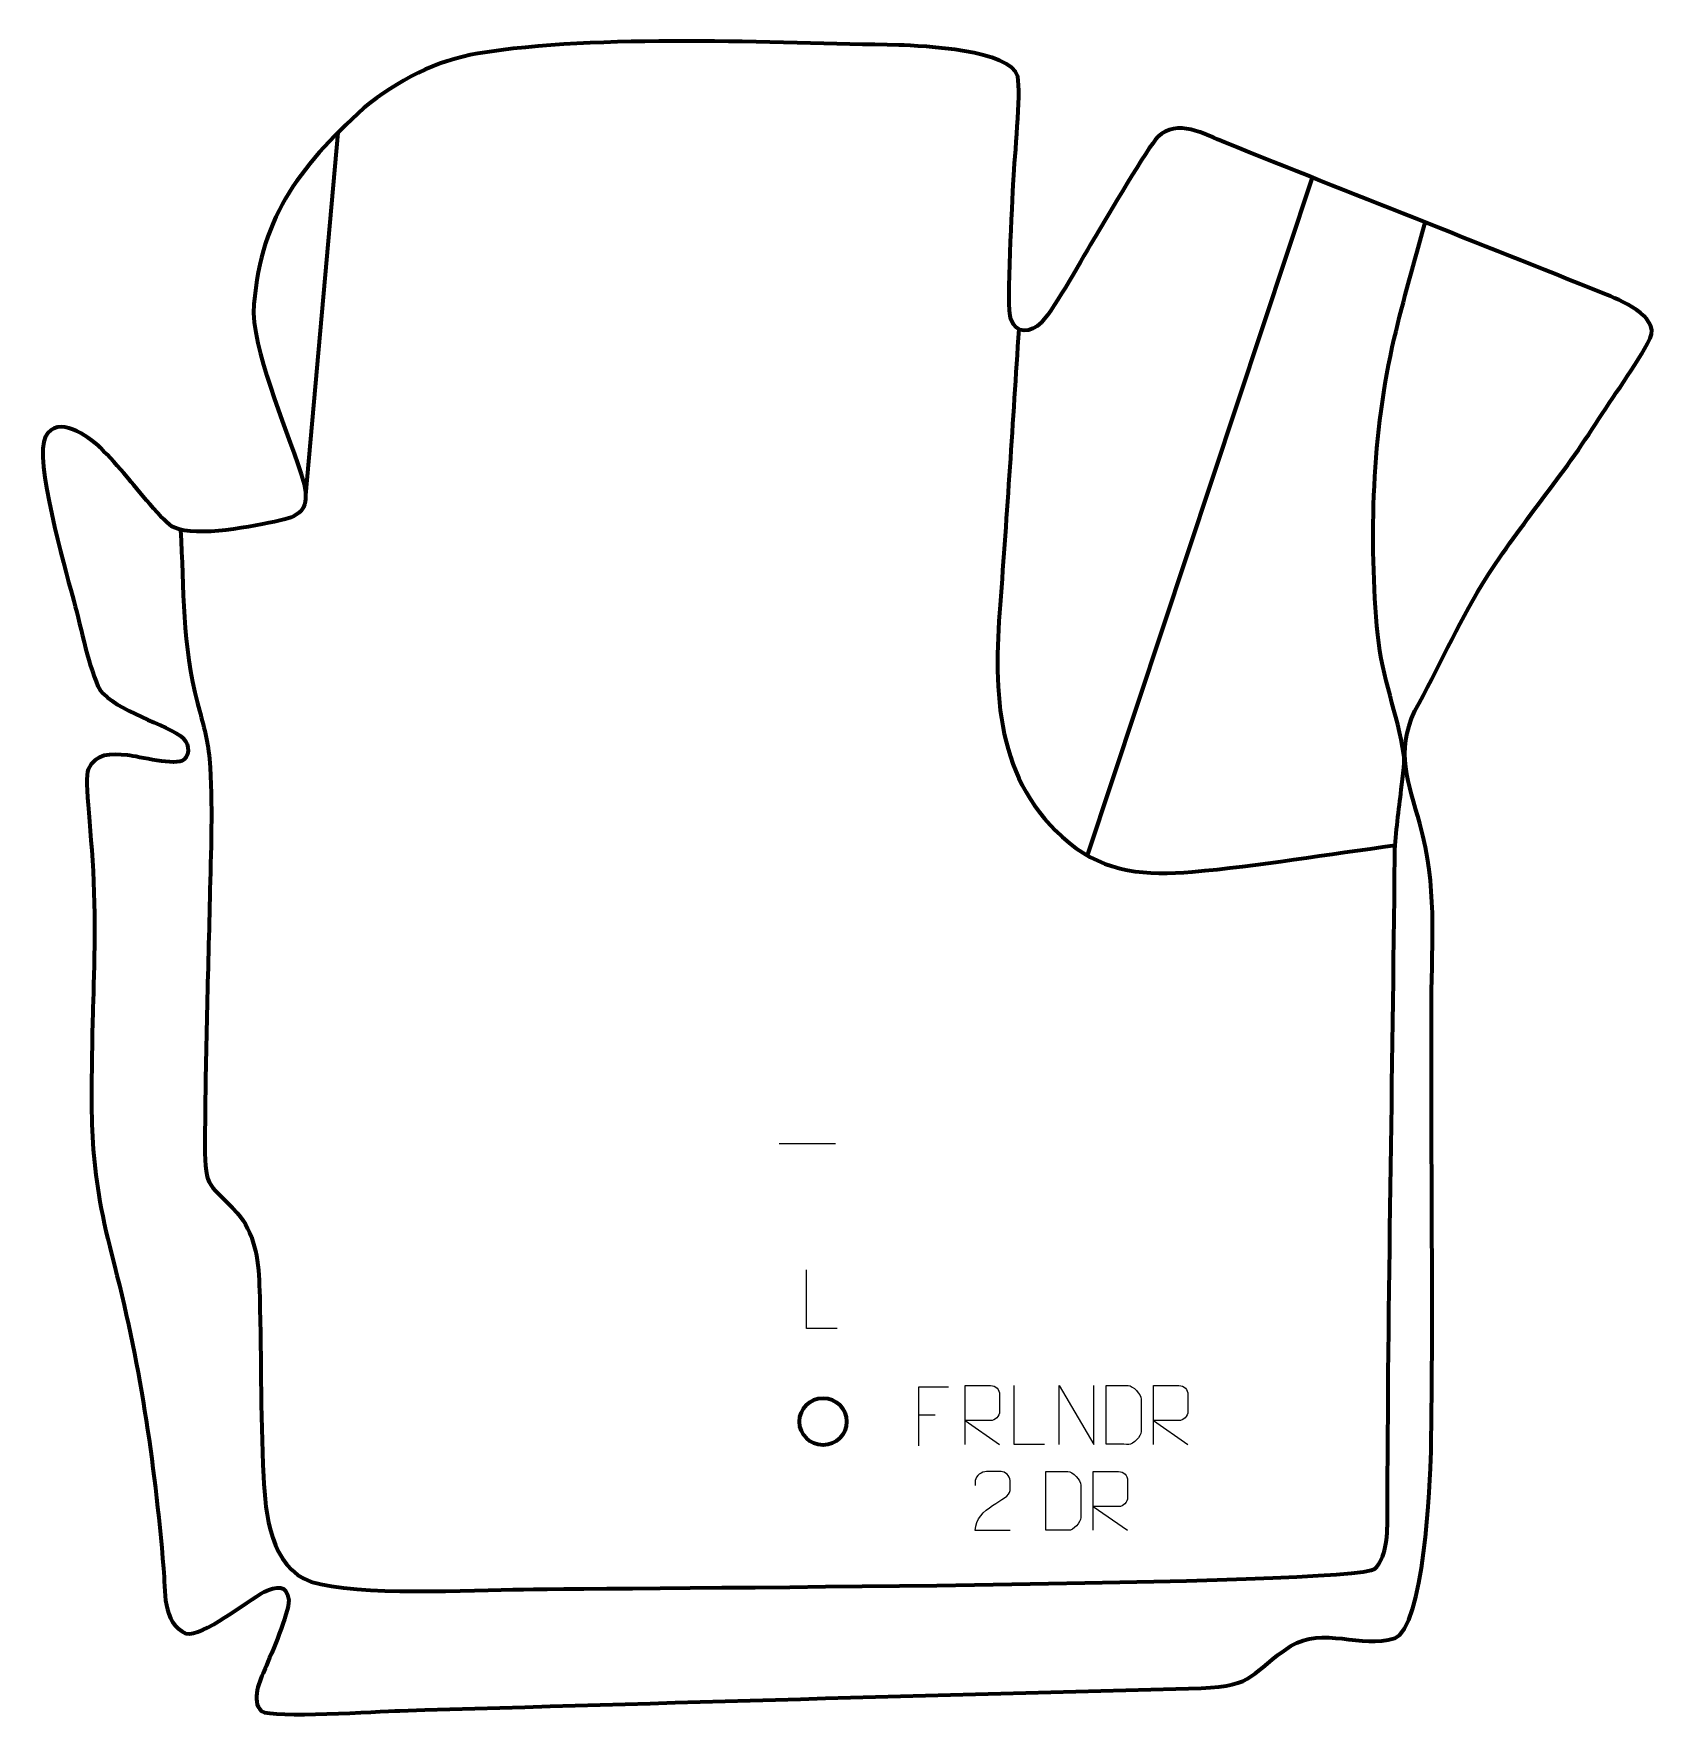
# Model space of a CAD drawing. Header units: millimetres. Extents: x 897 to 1588, y -5 to 711.
import ezdxf

# ---------------------------------------------------------------- set-up
doc = ezdxf.new("R2010")
doc.units = ezdxf.units.MM
doc.header["$MEASUREMENT"] = 0
doc.layers.add('layer 2', color=7, linetype='Continuous')
doc.layers.add('layer 3', color=7, linetype='Continuous')

msp = doc.modelspace()

# ---------------------------------------------------------------- linework, layer by layer
at = {"layer": 'layer 2', "color": 142, "lineweight": 200}
msp.add_ellipse((1232.7844, 121.5108), major_axis=(0, 10), ratio=1, dxfattribs=at)
at = {"layer": 'layer 2', "color": 142, "lineweight": 158}
for points in [[(1026.7235, 669.0168), (1026.7235, 669.0168), (1012.9784, 515.0521), (1012.9784, 515.0521)], [(1345.1039, 362.0184), (1345.1039, 362.0184), (1440.6674, 649.9488), (1440.6674, 649.9488)]]:
    msp.add_open_spline(points, degree=3, dxfattribs=at)
for points, knots in [([(959.8937, 500.3604), (961.2135, 475.5047), (960.5256, 450.8623), (967.0566, 426.6821), (967.0566, 426.6821), (969.2991, 418.3794), (971.2178, 411.6461), (972.2053, 402.9958), (972.2053, 402.9958), (973.6147, 384.1411), (972.6809, 363.0007), (972.2526, 343.9825), (972.2526, 343.9825), (971.4769, 308.9073), (970.2905, 273.9986), (970.19, 238.8902), (970.19, 238.8902), (970.1429, 219.617), (972.4604, 222.8142), (983.9047, 210.1395), (983.9047, 210.1395), (991.0636, 202.2111), (992.9378, 190.8462), (993.311, 179.4893), (993.311, 179.4893), (994.2015, 152.41), (993.7413, 125.5613), (995.0619, 98.1069), (995.0619, 98.1069), (995.8521, 82.4248), (998.0279, 59.5447), (1015.335, 53.4634), (1015.335, 53.4634), (1035.3195, 47.3935), (1082.9202, 49.8313), (1105.5943, 50.2365), (1105.5943, 50.2365), (1141.8953, 50.8221), (1459.3502, 51.9084), (1467.1807, 58.9813), (1467.1807, 58.9813), (1471.7103, 63.0727), (1472.5699, 72.1445), (1472.5808, 80.7664), (1472.5808, 80.7664), (1472.6997, 174.3564), (1474.8013, 267.8514), (1475.6407, 361.4354), (1475.6407, 361.4354), (1475.7144, 369.6612), (1477.3073, 380), (1478.1938, 388.3638), (1478.1938, 388.3638), (1478.5953, 392.1509), (1480.0379, 401.5804), (1479.5289, 404.7833), (1479.5289, 404.7833), (1476.7355, 422.3608), (1470.2919, 437.3604), (1468.4104, 455.6973), (1468.4104, 455.6973), (1464.5891, 496.6069), (1466.0655, 541.5583), (1475.4486, 581.6232), (1475.4486, 581.6232), (1479.321, 598.1584), (1484.0852, 614.5268), (1488.5609, 630.9149)], [0, 0, 0, 0, 0.05555556, 0.05555556, 0.05555556, 0.05555556, 0.11111111, 0.11111111, 0.11111111, 0.11111111, 0.16666667, 0.16666667, 0.16666667, 0.16666667, 0.22222222, 0.22222222, 0.22222222, 0.22222222, 0.27777778, 0.27777778, 0.27777778, 0.27777778, 0.33333333, 0.33333333, 0.33333333, 0.33333333, 0.38888889, 0.38888889, 0.38888889, 0.38888889, 0.44444444, 0.44444444, 0.44444444, 0.44444444, 0.5, 0.5, 0.5, 0.5, 0.55555556, 0.55555556, 0.55555556, 0.55555556, 0.61111111, 0.61111111, 0.61111111, 0.61111111, 0.66666667, 0.66666667, 0.66666667, 0.66666667, 0.72222222, 0.72222222, 0.72222222, 0.72222222, 0.77777778, 0.77777778, 0.77777778, 0.77777778, 0.83333333, 0.83333333, 0.83333333, 0.83333333, 0.88888889, 0.88888889, 0.88888889, 0.88888889, 1, 1, 1, 1]), ([(1315.9078, 585.5461), (1313.3873, 546.4809), (1310.9563, 507.5547), (1307.978, 468.5154), (1307.978, 468.5154), (1305.1321, 431.2116), (1305.8061, 393.3197), (1337.2704, 367.4097), (1337.2704, 367.4097), (1352.9404, 354.506), (1370.2454, 353.444), (1389.6367, 355.0605), (1389.6367, 355.0605), (1417.7921, 357.5481), (1447.6247, 362.59), (1475.8644, 366.3156)], [0, 0, 0, 0, 0.2, 0.2, 0.2, 0.2, 0.4, 0.4, 0.4, 0.4, 0.6, 0.6, 0.6, 0.6, 1, 1, 1, 1])]:
    msp.add_open_spline(points, degree=3, knots=knots, dxfattribs=at)
at = {"layer": 'layer 2', "color": 250, "lineweight": 9}
for points in [[(1214.0791, 239.6571), (1214.0791, 239.6571), (1238.0571, 239.6571), (1238.0571, 239.6571)], [(1273.2692, 124.3211), (1273.2692, 124.3211), (1280.4373, 124.3211), (1280.4373, 124.3211)]]:
    msp.add_open_spline(points, degree=3, dxfattribs=at)
for points, knots in [([(1238.7686, 161.0345), (1238.7686, 161.0345), (1225.8195, 161.0345), (1225.8195, 161.0345), (1225.8195, 161.0345), (1225.8195, 161.0345), (1225.8195, 185.9881), (1225.8195, 185.9881)], [0, 0, 0, 0, 0.33333333, 0.33333333, 0.33333333, 0.33333333, 1, 1, 1, 1]), ([(1286.1432, 136.2008), (1286.1432, 136.2008), (1273.2692, 136.2008), (1273.2692, 136.2008), (1273.2692, 136.2008), (1273.2692, 136.2008), (1273.2692, 111.2472), (1273.2692, 111.2472)], [0, 0, 0, 0, 0.33333333, 0.33333333, 0.33333333, 0.33333333, 1, 1, 1, 1]), ([(1293.1053, 111.8444), (1293.1053, 111.8444), (1293.1053, 136.7979), (1293.1053, 136.7979), (1293.1053, 136.7979), (1296.7001, 136.7979), (1300.2956, 136.7979), (1303.8908, 136.7979), (1303.8908, 136.7979), (1306.2161, 136.7602), (1307.7734, 135.2702), (1307.7693, 132.9038), (1307.7693, 132.9038), (1307.7689, 130.8683), (1307.7689, 127.8089), (1307.7693, 125.7729), (1307.7693, 125.7729), (1307.7628, 123.8974), (1305.9505, 121.9556), (1303.941, 121.9365), (1303.941, 121.9365), (1303.941, 121.9365), (1293.1053, 121.9365), (1293.1053, 121.9365), (1293.1053, 121.9365), (1293.1053, 121.9365), (1307.76, 111.8444), (1307.76, 111.8444)], [0, 0, 0, 0, 0.125, 0.125, 0.125, 0.125, 0.25, 0.25, 0.25, 0.25, 0.375, 0.375, 0.375, 0.375, 0.5, 0.5, 0.5, 0.5, 0.625, 0.625, 0.625, 0.625, 0.75, 0.75, 0.75, 0.75, 1, 1, 1, 1]), ([(1326.9119, 111.8443), (1326.9119, 111.8443), (1313.9628, 111.8443), (1313.9628, 111.8443), (1313.9628, 111.8443), (1313.9628, 111.8443), (1313.9628, 136.7979), (1313.9628, 136.7979)], [0, 0, 0, 0, 0.33333333, 0.33333333, 0.33333333, 0.33333333, 1, 1, 1, 1]), ([(1333.1099, 111.8444), (1333.1099, 111.8444), (1333.1099, 136.7979), (1333.1099, 136.7979), (1333.1099, 136.7979), (1333.1099, 136.7979), (1347.7647, 111.8444), (1347.7647, 111.8444), (1347.7647, 111.8444), (1347.7647, 111.8444), (1347.7647, 136.7979), (1347.7647, 136.7979)], [0, 0, 0, 0, 0.25, 0.25, 0.25, 0.25, 0.5, 0.5, 0.5, 0.5, 1, 1, 1, 1]), ([(1353.045, 111.8725), (1355.3768, 111.8729), (1360.327, 111.8489), (1362.6585, 111.8486), (1362.6585, 111.8486), (1364.5835, 111.7432), (1367.9021, 115.2848), (1367.8909, 117.3021), (1367.8909, 117.3021), (1367.8905, 123.0722), (1367.8905, 125.2419), (1367.8909, 131.0112), (1367.8909, 131.0112), (1367.8866, 133.1493), (1364.5121, 136.8094), (1362.3597, 136.7959), (1362.3597, 136.7959), (1360.034, 136.7959), (1355.3097, 136.7959), (1352.9836, 136.7959), (1352.9836, 136.7959), (1352.984, 131.049), (1353.0453, 117.6198), (1353.045, 111.8725)], [0, 0, 0, 0, 0.14285714, 0.14285714, 0.14285714, 0.14285714, 0.28571429, 0.28571429, 0.28571429, 0.28571429, 0.42857143, 0.42857143, 0.42857143, 0.42857143, 0.57142857, 0.57142857, 0.57142857, 0.57142857, 0.71428571, 0.71428571, 0.71428571, 0.71428571, 1, 1, 1, 1]), ([(1373.1053, 111.8444), (1373.1053, 111.8444), (1373.1053, 136.7979), (1373.1053, 136.7979), (1373.1053, 136.7979), (1376.7001, 136.7979), (1380.2956, 136.7979), (1383.8908, 136.7979), (1383.8908, 136.7979), (1386.2161, 136.7602), (1387.7734, 135.2702), (1387.7693, 132.9038), (1387.7693, 132.9038), (1387.7689, 130.8683), (1387.7689, 127.8089), (1387.7693, 125.7729), (1387.7693, 125.7729), (1387.7628, 123.8974), (1385.9505, 121.9556), (1383.941, 121.9365), (1383.941, 121.9365), (1383.941, 121.9365), (1373.1053, 121.9365), (1373.1053, 121.9365), (1373.1053, 121.9365), (1373.1053, 121.9365), (1387.76, 111.8444), (1387.76, 111.8444)], [0, 0, 0, 0, 0.125, 0.125, 0.125, 0.125, 0.25, 0.25, 0.25, 0.25, 0.375, 0.375, 0.375, 0.375, 0.5, 0.5, 0.5, 0.5, 0.625, 0.625, 0.625, 0.625, 0.75, 0.75, 0.75, 0.75, 1, 1, 1, 1]), ([(1312.209, 75.3129), (1307.2946, 75.3132), (1302.3802, 75.3132), (1297.4661, 75.3129), (1297.4661, 75.3129), (1297.4661, 85.2452), (1312.1171, 87.8864), (1312.209, 92.1967), (1312.209, 92.1967), (1312.2087, 93.6208), (1312.2087, 95.0445), (1312.209, 96.4678), (1312.209, 96.4678), (1312.1921, 98.5449), (1310.0693, 100.2697), (1308.3983, 100.287), (1308.3983, 100.287), (1306.3251, 100.2866), (1304.2522, 100.2866), (1302.1798, 100.287), (1302.1798, 100.287), (1300.3577, 100.3035), (1297.533, 98.5114), (1297.4661, 96.4178), (1297.4661, 96.4178), (1297.4661, 96.4178), (1297.4661, 94.363), (1297.4661, 94.363)], [0, 0, 0, 0, 0.125, 0.125, 0.125, 0.125, 0.25, 0.25, 0.25, 0.25, 0.375, 0.375, 0.375, 0.375, 0.5, 0.5, 0.5, 0.5, 0.625, 0.625, 0.625, 0.625, 0.75, 0.75, 0.75, 0.75, 1, 1, 1, 1]), ([(1327.4453, 75.3514), (1329.7771, 75.3518), (1334.7273, 75.3278), (1337.0588, 75.3275), (1337.0588, 75.3275), (1338.9838, 75.2221), (1342.3024, 78.7637), (1342.2912, 80.781), (1342.2912, 80.781), (1342.2908, 86.5511), (1342.2908, 88.7208), (1342.2912, 94.4901), (1342.2912, 94.4901), (1342.2869, 96.6282), (1338.9124, 100.2883), (1336.76, 100.2748), (1336.76, 100.2748), (1334.4343, 100.2748), (1329.71, 100.2748), (1327.3839, 100.2748), (1327.3839, 100.2748), (1327.3843, 94.5279), (1327.4456, 81.0987), (1327.4453, 75.3514)], [0, 0, 0, 0, 0.14285714, 0.14285714, 0.14285714, 0.14285714, 0.28571429, 0.28571429, 0.28571429, 0.28571429, 0.42857143, 0.42857143, 0.42857143, 0.42857143, 0.57142857, 0.57142857, 0.57142857, 0.57142857, 0.71428571, 0.71428571, 0.71428571, 0.71428571, 1, 1, 1, 1]), ([(1347.5056, 75.3233), (1347.5056, 75.3233), (1347.5056, 100.2768), (1347.5056, 100.2768), (1347.5056, 100.2768), (1351.1004, 100.2768), (1354.6959, 100.2768), (1358.2911, 100.2768), (1358.2911, 100.2768), (1360.6164, 100.2391), (1362.1737, 98.7491), (1362.1696, 96.3827), (1362.1696, 96.3827), (1362.1692, 94.3472), (1362.1692, 91.2878), (1362.1696, 89.2518), (1362.1696, 89.2518), (1362.1631, 87.3763), (1360.3508, 85.4345), (1358.3413, 85.4154), (1358.3413, 85.4154), (1358.3413, 85.4154), (1347.5056, 85.4154), (1347.5056, 85.4154), (1347.5056, 85.4154), (1347.5056, 85.4154), (1362.1603, 75.3233), (1362.1603, 75.3233)], [0, 0, 0, 0, 0.125, 0.125, 0.125, 0.125, 0.25, 0.25, 0.25, 0.25, 0.375, 0.375, 0.375, 0.375, 0.5, 0.5, 0.5, 0.5, 0.625, 0.625, 0.625, 0.625, 0.75, 0.75, 0.75, 0.75, 1, 1, 1, 1])]:
    msp.add_open_spline(points, degree=3, knots=knots, dxfattribs=at)
at = {"layer": 'layer 3', "color": 242, "lineweight": 158}
msp.add_open_spline([(937.1207, 522.7449), (940.9414, 518.331), (952.8124, 503.1262), (957.0732, 501.2714), (957.0732, 501.2714), (967.0425, 496.9315), (991.0127, 501.8593), (1001.9635, 504.2548), (1001.9635, 504.2548), (1011.7963, 506.4057), (1014.2687, 509.8018), (1012.4192, 519.7565), (1012.4192, 519.7565), (1005.9659, 541.5921), (991.9819, 570.9758), (990.7807, 592.4945), (990.7807, 592.4945), (993.0062, 631.9818), (1009.4823, 653.6292), (1037.718, 679.5425), (1037.718, 679.5425), (1052.2621, 691.2797), (1068.4529, 699.6919), (1086.1733, 702.677), (1086.1733, 702.677), (1137.4941, 711.0827), (1211.5962, 707.1241), (1265.0158, 706.2448), (1265.0158, 706.2448), (1274.9948, 705.9124), (1312.6328, 704.1227), (1315.4677, 692.9287), (1315.4677, 692.9287), (1316.9657, 685.1331), (1314.1499, 659.1058), (1313.684, 648.95), (1313.684, 648.95), (1313.2557, 639.6869), (1310.6409, 595.2133), (1312.5324, 589.763), (1312.5324, 589.763), (1314.7482, 583.3779), (1320.9955, 583.8443), (1325.567, 588.404), (1325.567, 588.404), (1331.713, 595.1231), (1343.1302, 616.2746), (1348.7698, 625.5597), (1348.7698, 625.5597), (1353.2457, 632.9348), (1370.7434, 662.9422), (1374.997, 667.2142), (1374.997, 667.2142), (1383.0338, 675.2856), (1395.0696, 668.2563), (1403.8462, 664.7117), (1403.8462, 664.7117), (1457.2661, 643.1595), (1510.925, 622.1959), (1564.3673, 600.7041), (1564.3673, 600.7041), (1570.8119, 598.0924), (1588.4433, 591.128), (1584.1152, 581.723), (1584.1152, 581.723), (1578.2097, 570.0417), (1568.1935, 556.7169), (1560.9013, 545.2656), (1560.9013, 545.2656), (1545.8273, 521.594), (1527.6292, 500.9595), (1512.7644, 477.1344), (1512.7644, 477.1344), (1502.3143, 459.8582), (1494.048, 441.1807), (1484.2007, 423.4153), (1484.2007, 423.4153), (1475.883, 406.0061), (1481.3881, 392.9028), (1486.3391, 375.5448), (1486.3391, 375.5448), (1493.7204, 348.155), (1491.3813, 327.2684), (1491.2434, 299.4827), (1491.2434, 299.4827), (1490.9703, 235.9544), (1492.0843, 172.14), (1491.0607, 108.6692), (1491.0607, 108.6692), (1490.672, 95.4089), (1488.1148, 33.9251), (1475.6052, 29.462), (1475.6052, 29.462), (1461.241, 25.0846), (1445.1186, 34.5592), (1431.4956, 26.1901), (1431.4956, 26.1901), (1414.3255, 15.1061), (1416.4428, 8.9047), (1393.3391, 8.3158), (1393.3391, 8.3158), (1279.879, 5.4237), (1166.4294, 1.9967), (1052.9802, -1.3076), (1052.9802, -1.3076), (1044.2063, -1.5973), (998.7814, -4.5308), (994.2639, -1.4948), (994.2639, -1.4948), (989.5154, 2.9133), (993.6826, 11.7297), (995.7447, 16.6598), (995.7447, 16.6598), (998.3908, 22.986), (1005.9141, 39.8588), (1005.7882, 45.679), (1005.7882, 45.679), (1005.081, 52.5966), (1000.5481, 51.5573), (995.4115, 49.1624), (995.4115, 49.1624), (987.7527, 45.2808), (969.2931, 29.8214), (962.1261, 31.4974), (962.1261, 31.4974), (951.925, 36.0059), (953.4026, 49.8946), (952.6254, 59.1557), (952.6254, 59.1557), (948.5671, 106.2744), (942.6256, 146.2866), (930.6524, 192.1576), (930.6524, 192.1576), (920.7935, 230.5539), (921.8156, 248.9621), (922.3637, 287.8139), (922.3637, 287.8139), (922.4876, 296.597), (923.7926, 321.9139), (923.0645, 346.2754), (923.0645, 346.2754), (922.3337, 370.7267), (918.7787, 394.4859), (920.5967, 398.5243), (920.5967, 398.5243), (923.7453, 405.518), (930.084, 405.2134), (937.2957, 404.5503), (937.2957, 404.5503), (942.0072, 404.117), (958.03, 399.8026), (961.3078, 402.6718), (961.3078, 402.6718), (964.2011, 405.2043), (963.3207, 410.4734), (959.8283, 412.8611), (959.8283, 412.8611), (950.9138, 418.5836), (928.9848, 424.8509), (924.7659, 433.9488), (924.7659, 433.9488), (920.3309, 444.0889), (917.0925, 460.8997), (913.9309, 472.3259), (913.9309, 472.3259), (910.7417, 483.8518), (897.469, 530.686), (902.4323, 539.9035), (902.4323, 539.9035), (907.5534, 549.4142), (920.6739, 540.1019), (925.6904, 535.289), (925.6904, 535.289), (929.7356, 531.408), (933.4271, 526.9683), (937.1207, 522.7449)], degree=3, knots=[0, 0, 0, 0, 0.02222222, 0.02222222, 0.02222222, 0.02222222, 0.04444444, 0.04444444, 0.04444444, 0.04444444, 0.06666667, 0.06666667, 0.06666667, 0.06666667, 0.08888889, 0.08888889, 0.08888889, 0.08888889, 0.11111111, 0.11111111, 0.11111111, 0.11111111, 0.13333333, 0.13333333, 0.13333333, 0.13333333, 0.15555556, 0.15555556, 0.15555556, 0.15555556, 0.17777778, 0.17777778, 0.17777778, 0.17777778, 0.2, 0.2, 0.2, 0.2, 0.22222222, 0.22222222, 0.22222222, 0.22222222, 0.24444444, 0.24444444, 0.24444444, 0.24444444, 0.26666667, 0.26666667, 0.26666667, 0.26666667, 0.28888889, 0.28888889, 0.28888889, 0.28888889, 0.31111111, 0.31111111, 0.31111111, 0.31111111, 0.33333333, 0.33333333, 0.33333333, 0.33333333, 0.35555556, 0.35555556, 0.35555556, 0.35555556, 0.37777778, 0.37777778, 0.37777778, 0.37777778, 0.4, 0.4, 0.4, 0.4, 0.42222222, 0.42222222, 0.42222222, 0.42222222, 0.44444444, 0.44444444, 0.44444444, 0.44444444, 0.46666667, 0.46666667, 0.46666667, 0.46666667, 0.48888889, 0.48888889, 0.48888889, 0.48888889, 0.51111111, 0.51111111, 0.51111111, 0.51111111, 0.53333333, 0.53333333, 0.53333333, 0.53333333, 0.55555556, 0.55555556, 0.55555556, 0.55555556, 0.57777778, 0.57777778, 0.57777778, 0.57777778, 0.6, 0.6, 0.6, 0.6, 0.62222222, 0.62222222, 0.62222222, 0.62222222, 0.64444444, 0.64444444, 0.64444444, 0.64444444, 0.66666667, 0.66666667, 0.66666667, 0.66666667, 0.68888889, 0.68888889, 0.68888889, 0.68888889, 0.71111111, 0.71111111, 0.71111111, 0.71111111, 0.73333333, 0.73333333, 0.73333333, 0.73333333, 0.75555556, 0.75555556, 0.75555556, 0.75555556, 0.77777778, 0.77777778, 0.77777778, 0.77777778, 0.8, 0.8, 0.8, 0.8, 0.82222222, 0.82222222, 0.82222222, 0.82222222, 0.84444444, 0.84444444, 0.84444444, 0.84444444, 0.86666667, 0.86666667, 0.86666667, 0.86666667, 0.88888889, 0.88888889, 0.88888889, 0.88888889, 0.91111111, 0.91111111, 0.91111111, 0.91111111, 0.93333333, 0.93333333, 0.93333333, 0.93333333, 0.95555556, 0.95555556, 0.95555556, 0.95555556, 1, 1, 1, 1], dxfattribs=at)

doc.saveas('drawing.dxf')
